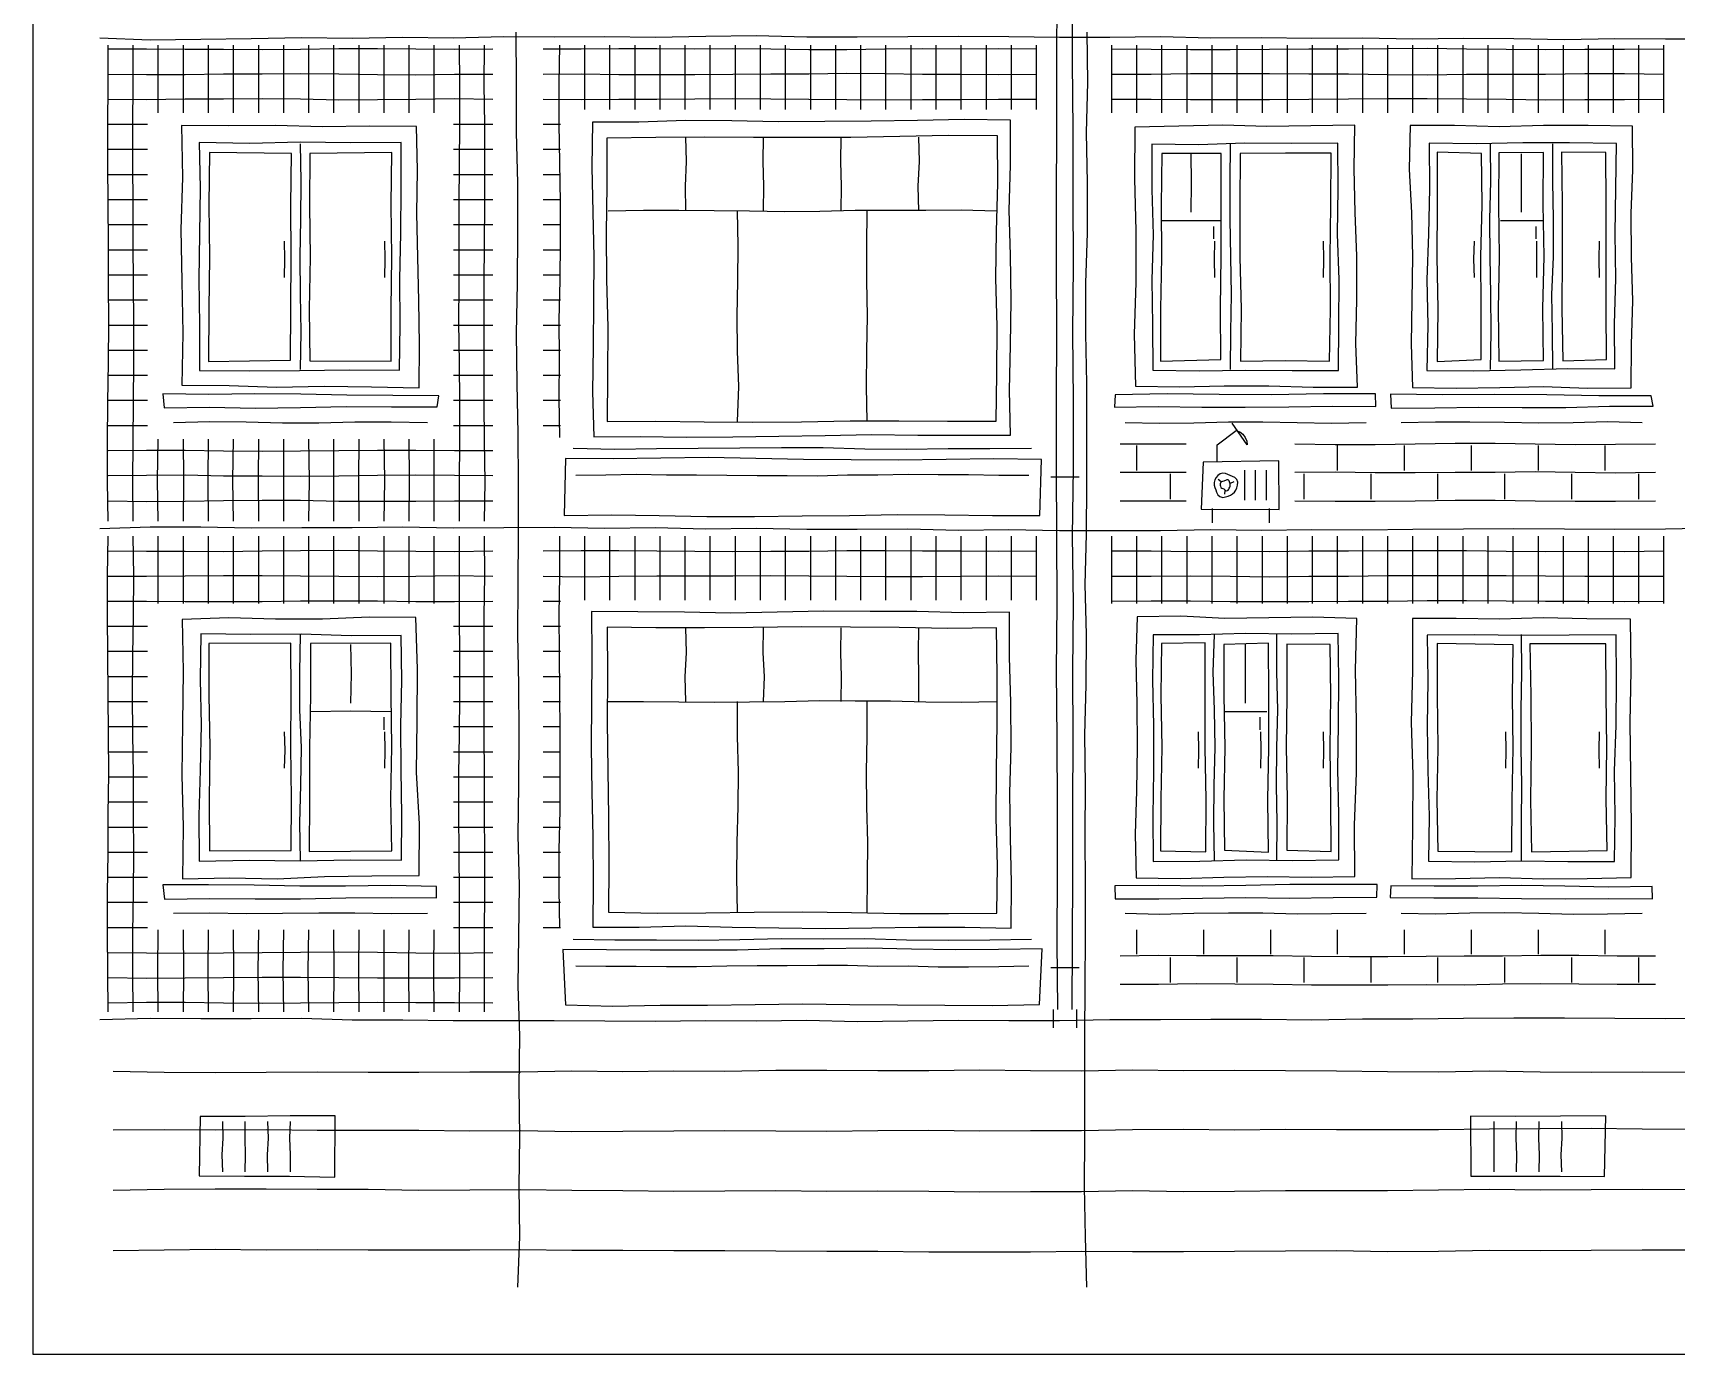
# Model space of a CAD drawing. Header units: millimetres. Extents: x 0 to 345, y 0 to 655.
# Drawn here: x 180 to 278.2, y 0 to 79 of the extents above; entities that cross this region are included whole.
import ezdxf

# ---------------------------------------------------------------- set-up
doc = ezdxf.new("R2010")
doc.units = ezdxf.units.MM
for name, color, linetype, true_color in [('01_KARKAS', 1, 'Continuous', 0xd62728), ('02_PROYOMY', 5, 'Continuous', 0x1f5fd6), ('03_BALKONY', 3, 'Continuous', 0x2ca02c), ('04_KLADKA', 32, 'Continuous', 0x8c5a2b), ('05_KONDICIONERY', 6, 'Continuous', 0xc512c5), ('06_VODOSTOK', 4, 'Continuous', 0x0f9aa0), ('07_TSEKOL', 30, 'Continuous', 0xe68a00)]:
    doc.layers.add(name, color=color, linetype=linetype, true_color=true_color)

msp = doc.modelspace()

# ---------------------------------------------------------------- linework, layer by layer
at = {"layer": '01_KARKAS'}
for points in [[(180, 81.509), (180, 78.491), (180, 75.472), (180, 72.453), (180, 69.434), (180, 66.415), (180, 63.396), (180, 60.377), (180, 57.358), (180, 54.34), (180, 51.321), (180, 48.302), (180, 45.283), (180, 42.264), (180, 39.245), (180, 36.226), (180, 33.208), (180, 30.189), (180, 27.17), (180, 24.151), (180, 21.132), (180, 18.113), (180, 15.094), (180, 12.075), (180, 9.057), (180, 6.038), (180, 3.019), (180, 0)], [(184, 78.667), (187.019, 78.55), (190.038, 78.579), (193.058, 78.613), (196.077, 78.68), (199.096, 78.636), (202.115, 78.711), (205.135, 78.657), (208.154, 78.733), (211.173, 78.716), (214.192, 78.746), (217.212, 78.708), (220.231, 78.752), (223.25, 78.799), (226.269, 78.716), (229.288, 78.72), (232.308, 78.733), (235.327, 78.754), (238.346, 78.749), (241.365, 78.697), (244.385, 78.697), (247.404, 78.745), (250.423, 78.657), (253.442, 78.687), (256.462, 78.641), (259.481, 78.653), (262.5, 78.605), (265.519, 78.651), (268.538, 78.622), (271.558, 78.571), (274.577, 78.621), (277.596, 78.593), (280.615, 78.61)], [(209, 4), (209.116, 7), (209.064, 10), (209.103, 13), (209.072, 16), (209.113, 19), (209.022, 22), (209.061, 25), (209.089, 28), (209.012, 31), (209.043, 34), (209.08, 37), (209.045, 40), (209.002, 43), (209.006, 46), (209.026, 49), (209.036, 52), (209.011, 55), (208.946, 58), (208.92, 61), (208.981, 64), (208.999, 67), (208.99, 70), (208.904, 73), (208.906, 76), (208.895, 79)], [(243, 4), (242.93, 7), (242.872, 10), (242.886, 13), (242.898, 16), (242.898, 19), (242.91, 22), (242.934, 25), (242.938, 28), (242.909, 31), (242.931, 34), (242.889, 37), (242.977, 40), (242.981, 43), (242.913, 46), (242.992, 49), (243.006, 52), (243.009, 55), (243.012, 58), (242.944, 61), (242.952, 64), (243.043, 67), (243.056, 70), (242.991, 73), (243.059, 76), (243.03, 79)], [(184, 49.333), (187.019, 49.438), (190.038, 49.44), (193.058, 49.376), (196.077, 49.391), (199.096, 49.401), (202.115, 49.442), (205.135, 49.378), (208.154, 49.402), (211.173, 49.421), (214.192, 49.369), (217.212, 49.407), (220.231, 49.325), (223.25, 49.355), (226.269, 49.297), (229.288, 49.29), (232.308, 49.314), (235.327, 49.23), (238.346, 49.276), (241.365, 49.219), (244.385, 49.215), (247.404, 49.217), (250.423, 49.277), (253.442, 49.233), (256.462, 49.287), (259.481, 49.262), (262.5, 49.291), (265.519, 49.322), (268.538, 49.331), (271.558, 49.31), (274.577, 49.292), (277.596, 49.318), (280.615, 49.371)], [(184, 20), (187.019, 20.074), (190.038, 20.055), (193.058, 20.047), (196.077, 20.067), (199.096, 19.976), (202.115, 19.978), (205.135, 19.944), (208.154, 19.941), (211.173, 19.944), (214.192, 19.92), (217.212, 19.89), (220.231, 19.941), (223.25, 19.917), (226.269, 19.956), (229.288, 19.878), (232.308, 19.915), (235.327, 19.961), (238.346, 19.941), (241.365, 19.945), (244.385, 19.998), (247.404, 19.989), (250.423, 20.023), (253.442, 20.011), (256.462, 19.987), (259.481, 20.031), (262.5, 20.045), (265.519, 20.081), (268.538, 20.093), (271.558, 20.092), (274.577, 20.067), (277.596, 20.051), (280.615, 20.072)], [(180, 0), (183, 0), (186, 0), (189, 0), (192, 0), (195, 0), (198, 0), (201, 0), (204, 0), (207, 0), (210, 0), (213, 0), (216, 0), (219, 0), (222, 0), (225, 0), (228, 0), (231, 0), (234, 0), (237, 0), (240, 0), (243, 0), (246, 0), (249, 0), (252, 0), (255, 0), (258, 0), (261, 0), (264, 0), (267, 0), (270, 0), (273, 0), (276, 0), (279, 0)]]:
    msp.add_lwpolyline(points, dxfattribs=at)
at = {"layer": '02_PROYOMY'}
for points in [[(188.894, 73.416), (188.938, 70.315), (188.85, 67.213), (188.914, 64.112), (188.962, 61.011), (188.899, 57.909)], [(202.937, 73.366), (200.128, 73.375), (197.32, 73.349), (194.511, 73.427), (191.702, 73.393), (188.894, 73.416)], [(203.089, 57.74), (203.118, 60.344), (203.078, 62.949), (203.005, 65.553), (202.953, 68.157), (202.999, 70.762), (202.937, 73.366)], [(245.875, 73.326), (245.858, 70.231), (245.932, 67.136), (245.941, 64.041), (245.846, 60.946), (245.91, 57.852)], [(259.037, 73.439), (256.405, 73.405), (253.773, 73.368), (251.139, 73.445), (248.507, 73.384), (245.875, 73.326)], [(259.192, 57.79), (259.095, 60.398), (259.152, 63.007), (259.148, 65.615), (259.053, 68.223), (258.989, 70.831), (259.037, 73.439)], [(262.335, 73.422), (262.28, 70.813), (262.41, 68.206), (262.483, 65.598), (262.431, 62.99), (262.402, 60.381), (262.469, 57.774)], [(275.627, 73.382), (272.969, 73.421), (270.31, 73.414), (267.652, 73.343), (264.993, 73.423), (262.335, 73.422)], [(275.549, 57.737), (275.57, 60.345), (275.644, 62.952), (275.563, 65.56), (275.543, 68.167), (275.639, 70.774), (275.627, 73.382)], [(189.945, 72.397), (189.999, 69.674), (189.964, 66.95), (189.92, 64.226), (189.957, 61.503), (189.961, 58.779)], [(202.022, 72.405), (199.003, 72.378), (195.983, 72.434), (192.964, 72.35), (189.945, 72.397)], [(190.566, 71.805), (190.529, 68.686), (190.555, 65.567), (190.52, 62.448), (190.5, 59.329)], [(195.459, 71.753), (190.566, 71.805)], [(195.405, 59.389), (195.419, 62.48), (195.444, 65.571), (195.428, 68.662), (195.459, 71.753)], [(196, 58.833), (196.043, 61.083), (195.997, 63.333), (195.972, 65.583), (196.018, 67.833), (196.048, 70.083), (196, 72.333)], [(196.551, 71.742), (196.537, 68.645), (196.584, 65.547), (196.522, 62.45), (196.549, 59.352)], [(201.465, 71.803), (196.551, 71.742)], [(201.423, 59.335), (201.416, 62.452), (201.458, 65.569), (201.429, 68.686), (201.465, 71.803)], [(201.927, 58.803), (201.949, 61.524), (201.946, 64.244), (202.006, 66.964), (202.026, 69.685), (202.022, 72.405)], [(258.02, 72.362), (255.239, 72.347), (252.457, 72.359), (249.675, 72.258), (246.893, 72.298)], [(246.893, 72.298), (246.898, 69.597), (246.974, 66.896), (246.893, 64.194), (246.927, 61.494), (246.949, 58.793)], [(247.485, 71.747), (247.454, 68.646), (247.473, 65.545), (247.406, 62.445), (247.403, 59.344)], [(251.036, 71.742), (247.485, 71.747)], [(249.252, 68.243), (249.272, 69.988), (249.252, 71.733)], [(251.016, 59.439), (251.008, 62.515), (251.048, 65.591), (251.031, 68.667), (251.036, 71.742)], [(251.604, 58.833), (251.61, 61.083), (251.661, 63.333), (251.624, 65.583), (251.577, 67.833), (251.586, 70.083), (251.604, 72.333)], [(252.172, 71.741), (252.155, 68.643), (252.162, 65.545), (252.23, 62.447), (252.199, 59.349)], [(257.607, 71.768), (254.89, 71.772), (252.172, 71.741)], [(257.516, 59.336), (257.574, 62.444), (257.548, 65.552), (257.591, 68.66), (257.607, 71.768)], [(258.062, 58.788), (258.067, 61.503), (258.095, 64.218), (258.002, 66.932), (258.038, 69.648), (258.02, 72.362)], [(263.476, 72.368), (263.495, 69.648), (263.43, 66.929), (263.338, 64.211), (263.401, 61.491), (263.333, 58.772)], [(274.67, 72.348), (271.871, 72.385), (269.073, 72.378), (266.274, 72.336), (263.476, 72.368)], [(263.955, 71.834), (263.945, 68.707), (263.925, 65.58), (264, 62.453), (263.957, 59.326)], [(266.599, 71.756), (263.955, 71.834)], [(266.575, 59.441), (266.578, 62.52), (266.556, 65.599), (266.633, 68.677), (266.599, 71.756)], [(267.133, 58.833), (267.183, 61.083), (267.161, 63.333), (267.116, 65.583), (267.099, 67.833), (267.168, 70.083), (267.133, 72.333)], [(267.644, 71.795), (267.627, 68.682), (267.66, 65.569), (267.598, 62.456), (267.628, 59.343)], [(270.31, 71.8), (267.644, 71.795)], [(269, 68.243), (268.993, 69.988), (269, 71.733)], [(270.313, 59.382), (270.275, 62.487), (270.346, 65.591), (270.296, 68.696), (270.31, 71.8)], [(270.867, 58.833), (270.846, 61.083), (270.815, 63.333), (270.907, 65.583), (270.903, 67.833), (270.872, 70.083), (270.867, 72.333)], [(274.035, 71.817), (271.388, 71.835)], [(271.388, 71.835), (271.416, 68.716), (271.425, 65.597), (271.401, 62.478), (271.455, 59.359)], [(274.074, 59.438), (274.056, 62.533), (274.045, 65.628), (274.061, 68.722), (274.035, 71.817)], [(274.565, 58.877), (274.562, 61.572), (274.642, 64.265), (274.594, 66.96), (274.627, 69.654), (274.67, 72.348)], [(247.5, 67.743), (249.252, 67.75), (251.004, 67.743)], [(250.604, 66.643), (250.604, 67.393)], [(267.733, 67.743), (270.267, 67.743)], [(269.867, 66.643), (269.867, 67.393)], [(195.05, 64.343), (195.072, 65.428), (195.05, 66.513)], [(201.05, 64.343), (201.07, 65.428), (201.05, 66.513)], [(250.654, 64.343), (250.641, 65.428), (250.654, 66.513)], [(257.15, 64.343), (257.175, 65.428), (257.15, 66.513)], [(266.183, 64.343), (266.151, 65.428), (266.183, 66.513)], [(269.917, 64.343), (269.903, 65.428), (269.917, 66.513)], [(273.65, 64.343), (273.63, 65.428), (273.65, 66.513)], [(190.5, 59.329), (195.405, 59.389)], [(196.549, 59.352), (201.423, 59.335)], [(247.403, 59.344), (251.016, 59.439)], [(252.199, 59.349), (254.857, 59.387), (257.516, 59.336)], [(263.957, 59.326), (266.575, 59.441)], [(267.628, 59.343), (270.313, 59.382)], [(271.455, 59.359), (274.074, 59.438)], [(189.961, 58.779), (192.953, 58.771), (195.944, 58.775), (198.936, 58.817), (201.927, 58.803)], [(246.949, 58.793), (249.727, 58.752), (252.505, 58.807), (255.283, 58.789), (258.062, 58.788)], [(263.333, 58.772), (266.142, 58.769), (268.949, 58.813), (271.757, 58.892), (274.565, 58.877)], [(204.267, 57.27), (201.517, 57.279), (198.768, 57.304), (196.018, 57.358), (193.269, 57.381), (190.518, 57.345), (187.769, 57.386)], [(187.769, 57.386), (187.856, 56.56)], [(188.899, 57.909), (191.737, 57.877), (194.574, 57.781), (197.414, 57.846), (200.252, 57.805), (203.089, 57.74)], [(204.16, 56.601), (204.267, 57.27)], [(244.705, 57.336), (244.667, 56.585)], [(260.264, 57.379), (257.152, 57.386), (254.04, 57.331), (250.928, 57.338), (247.817, 57.38), (244.705, 57.336)], [(245.91, 57.852), (248.566, 57.798), (251.223, 57.872), (253.88, 57.87), (256.536, 57.782), (259.192, 57.79)], [(260.289, 56.622), (260.264, 57.379)], [(276.74, 57.275), (273.624, 57.274), (270.509, 57.322), (267.393, 57.352), (264.277, 57.326), (261.161, 57.364)], [(261.161, 57.364), (261.195, 56.534)], [(262.469, 57.774), (265.085, 57.733), (267.701, 57.763), (270.317, 57.82), (272.933, 57.728), (275.549, 57.737)], [(276.858, 56.65), (276.74, 57.275)], [(187.856, 56.56), (190.573, 56.586), (193.291, 56.532), (196.008, 56.567), (198.725, 56.627), (201.443, 56.608), (204.16, 56.601)], [(244.667, 56.585), (247.27, 56.621), (249.874, 56.597), (252.478, 56.59), (255.081, 56.61), (257.685, 56.64), (260.289, 56.622)], [(261.195, 56.534), (263.805, 56.56), (266.416, 56.592), (269.027, 56.568), (271.637, 56.569), (274.247, 56.653), (276.858, 56.65)], [(188.4, 55.683), (190.571, 55.741), (192.743, 55.712), (194.914, 55.652), (197.086, 55.658), (199.257, 55.714), (201.429, 55.706), (203.6, 55.683)], [(245.3, 55.683), (247.357, 55.638), (249.414, 55.646), (251.471, 55.716), (253.529, 55.715), (255.586, 55.678), (257.643, 55.638), (259.7, 55.683)], [(261.8, 55.683), (263.857, 55.72), (265.914, 55.706), (267.971, 55.685), (270.029, 55.653), (272.086, 55.667), (274.143, 55.728), (276.2, 55.683)], [(188.925, 43.903), (188.984, 40.803), (188.937, 37.702), (188.91, 34.602), (188.979, 31.501), (188.945, 28.401)], [(202.901, 44.021), (200.105, 44.047), (197.311, 43.92), (194.515, 43.927), (191.719, 44.005), (188.925, 43.903)], [(203.087, 28.6), (203.109, 31.685), (202.936, 34.767), (202.969, 37.853), (202.999, 40.938), (202.901, 44.021)], [(246.01, 44.069), (245.937, 41.468), (246.006, 38.867), (246.024, 36.266), (245.978, 33.665), (245.904, 31.064), (245.964, 28.463)], [(259.143, 43.967), (256.517, 44.048), (253.89, 43.999), (251.263, 43.964), (248.637, 44.1), (246.01, 44.069)], [(259.039, 28.544), (259.009, 31.629), (259.127, 34.713), (259.12, 37.798), (259.079, 40.883), (259.143, 43.967)], [(262.485, 43.963), (262.467, 40.851), (262.403, 37.739), (262.503, 34.626), (262.471, 31.513), (262.428, 28.401)], [(275.503, 43.915), (272.9, 43.934), (270.296, 43.996), (267.692, 43.917), (265.089, 43.953), (262.485, 43.963)], [(275.543, 28.483), (275.57, 31.569), (275.531, 34.655), (275.482, 37.742), (275.557, 40.828), (275.503, 43.915)], [(190.047, 43.04), (190.009, 40.325), (190.055, 37.61), (189.996, 34.895), (189.916, 32.181), (189.933, 29.466)], [(202.02, 42.943), (199.026, 42.919), (196.033, 43.016), (193.04, 43.013), (190.047, 43.04)], [(190.527, 42.462), (190.524, 39.365), (190.576, 36.268), (190.531, 33.171), (190.567, 30.074)], [(195.425, 42.494), (190.527, 42.462)], [(195.44, 30.091), (195.469, 33.192), (195.417, 36.292), (195.434, 39.393), (195.425, 42.494)], [(196, 29.5), (195.966, 31.75), (196.023, 34), (196.054, 36.25), (195.959, 38.5), (195.958, 40.75), (196, 43)], [(196.597, 42.458), (196.598, 39.35), (196.539, 36.243), (196.545, 33.135), (196.51, 30.028)], [(201.402, 42.485), (196.597, 42.458)], [(199, 38.91), (199.04, 40.655), (199, 42.4)], [(201.451, 30.085), (201.404, 33.185), (201.458, 36.285), (201.41, 39.385), (201.402, 42.485)], [(202.045, 29.521), (202.059, 32.205), (202.024, 34.89), (201.998, 37.574), (202.06, 40.259), (202.02, 42.943)], [(246.965, 42.977), (246.942, 40.27), (246.988, 37.563), (246.988, 34.856), (246.954, 32.149), (246.98, 29.442)], [(258.04, 43.067), (255.271, 43.021), (252.502, 43.064), (249.734, 42.994), (246.965, 42.977)], [(247.479, 42.461), (247.436, 39.364), (247.488, 36.266), (247.427, 33.169), (247.412, 30.071)], [(250.084, 42.502), (247.479, 42.461)], [(250.125, 30.007), (250.148, 33.131), (250.075, 36.255), (250.09, 39.378), (250.084, 42.502)], [(250.633, 29.5), (250.595, 31.75), (250.619, 34), (250.683, 36.25), (250.647, 38.5), (250.568, 40.75), (250.633, 43)], [(251.203, 42.415), (251.192, 39.338), (251.251, 36.261), (251.19, 33.185), (251.236, 30.108)], [(253.869, 42.496), (251.203, 42.415)], [(252.5, 38.91), (252.484, 40.655), (252.5, 42.4)], [(253.863, 29.994), (253.83, 33.12), (253.881, 36.245), (253.89, 39.371), (253.869, 42.496)], [(254.367, 29.5), (254.394, 31.75), (254.34, 34), (254.364, 36.25), (254.422, 38.5), (254.363, 40.75), (254.367, 43)], [(254.956, 42.427), (254.974, 39.347), (254.934, 36.268), (254.99, 33.188), (254.971, 30.108)], [(257.551, 42.411), (254.956, 42.427)], [(257.607, 30.029), (257.591, 33.124), (257.557, 36.219), (257.599, 39.315), (257.551, 42.411)], [(258.075, 29.537), (258.082, 32.243), (258.012, 34.949), (258.06, 37.655), (258.079, 40.361), (258.04, 43.067)], [(274.658, 42.975), (271.833, 42.972), (269.009, 42.939), (266.184, 42.993), (263.36, 42.961)], [(263.36, 42.961), (263.391, 40.259), (263.362, 37.557), (263.391, 34.856), (263.465, 32.155), (263.424, 29.453)], [(263.958, 42.463), (263.959, 39.359), (263.987, 36.255), (263.937, 33.151), (263.987, 30.047)], [(268.498, 42.397), (263.958, 42.463)], [(268.423, 30.018), (268.441, 33.113), (268.486, 36.207), (268.447, 39.303), (268.498, 42.397)], [(269, 29.5), (268.991, 31.75), (269.02, 34), (268.978, 36.25), (268.974, 38.5), (269.022, 40.75), (269, 43)], [(274.025, 42.453), (269.499, 42.448)], [(269.499, 42.448), (269.542, 39.338), (269.564, 36.229), (269.53, 33.119), (269.59, 30.009)], [(274.105, 30.102), (274.051, 33.19), (274.094, 36.278), (274.054, 39.365), (274.025, 42.453)], [(274.553, 29.437), (274.584, 32.144), (274.556, 34.852), (274.644, 37.559), (274.677, 40.267), (274.658, 42.975)], [(196.6, 38.41), (199, 38.434), (201.4, 38.41)], [(251.233, 38.41), (253.767, 38.41)], [(201, 37.31), (201, 38.06)], [(253.367, 37.31), (253.367, 38.06)], [(195.05, 35.01), (195.077, 36.095), (195.05, 37.18)], [(201.05, 35.01), (201.065, 36.095), (201.05, 37.18)], [(249.683, 35.01), (249.708, 36.095), (249.683, 37.18)], [(253.417, 35.01), (253.421, 36.095), (253.417, 37.18)], [(257.15, 35.01), (257.168, 36.095), (257.15, 37.18)], [(268.05, 35.01), (268.08, 36.095), (268.05, 37.18)], [(273.65, 35.01), (273.64, 36.095), (273.65, 37.18)], [(189.933, 29.466), (192.96, 29.514), (195.989, 29.473), (199.016, 29.54), (202.045, 29.521)], [(190.567, 30.074), (195.44, 30.091)], [(196.51, 30.028), (201.451, 30.085)], [(246.98, 29.442), (249.754, 29.463), (252.527, 29.534), (255.302, 29.489), (258.075, 29.537)], [(247.412, 30.071), (250.125, 30.007)], [(251.236, 30.108), (253.863, 29.994)], [(254.971, 30.108), (257.607, 30.029)], [(263.424, 29.453), (266.206, 29.412), (268.989, 29.485), (271.771, 29.439), (274.553, 29.437)], [(263.987, 30.047), (268.423, 30.018)], [(269.59, 30.009), (274.105, 30.102)], [(188.945, 28.401), (191.773, 28.454), (194.603, 28.404), (197.43, 28.539), (200.258, 28.575), (203.087, 28.6)], [(245.964, 28.463), (248.58, 28.423), (251.194, 28.5), (253.809, 28.538), (256.424, 28.495), (259.039, 28.544)], [(262.428, 28.401), (265.051, 28.422), (267.674, 28.489), (270.297, 28.401), (272.92, 28.431), (275.543, 28.483)], [(204.133, 27.943), (201.407, 27.998), (198.681, 27.973), (195.956, 27.973), (193.23, 28.016), (190.504, 28.05), (187.779, 28.046)], [(187.779, 28.046), (187.862, 27.185)], [(204.136, 27.273), (204.133, 27.943)], [(260.365, 28.062), (257.751, 28.06), (255.136, 28.072), (252.522, 27.999), (249.907, 27.968), (247.292, 28.004), (244.677, 27.987)], [(244.677, 27.987), (244.704, 27.216)], [(260.343, 27.31), (260.365, 28.062)], [(261.174, 27.991), (261.145, 27.28)], [(276.802, 27.946), (274.197, 27.913), (271.592, 27.972), (268.988, 28.012), (266.383, 27.963), (263.778, 27.965), (261.174, 27.991)], [(276.833, 27.211), (276.802, 27.946)], [(187.862, 27.185), (190.574, 27.227), (193.287, 27.206), (195.999, 27.206), (198.711, 27.268), (201.423, 27.29), (204.136, 27.273)], [(244.704, 27.216), (247.31, 27.202), (249.917, 27.253), (252.523, 27.295), (255.13, 27.246), (257.737, 27.285), (260.343, 27.31)], [(261.145, 27.28), (263.76, 27.277), (266.375, 27.276), (268.989, 27.222), (271.604, 27.199), (274.219, 27.229), (276.833, 27.211)], [(188.4, 26.35), (190.571, 26.368), (192.743, 26.322), (194.914, 26.343), (197.086, 26.379), (199.257, 26.363), (201.429, 26.339), (203.6, 26.35)], [(245.3, 26.35), (247.357, 26.294), (249.414, 26.358), (251.471, 26.377), (253.529, 26.362), (255.586, 26.32), (257.643, 26.331), (259.7, 26.35)], [(261.8, 26.35), (263.857, 26.315), (265.914, 26.364), (267.971, 26.387), (270.029, 26.355), (272.086, 26.301), (274.143, 26.309), (276.2, 26.35)]]:
    msp.add_lwpolyline(points, dxfattribs=at)
at = {"layer": '03_BALKONY'}
for points in [[(238.441, 73.74), (235.665, 73.791), (232.889, 73.713), (230.113, 73.679), (227.337, 73.655), (224.56, 73.637), (221.784, 73.707), (219.007, 73.72), (216.232, 73.626), (213.455, 73.616)], [(238.438, 54.925), (238.39, 57.612), (238.442, 60.3), (238.488, 62.988), (238.452, 65.676), (238.362, 68.364), (238.445, 71.052), (238.441, 73.74)], [(213.455, 73.616), (213.408, 70.93), (213.469, 68.244), (213.545, 65.558), (213.525, 62.872), (213.496, 60.186), (213.446, 57.5), (213.534, 54.814)], [(237.659, 72.796), (234.742, 72.821), (231.825, 72.758), (228.908, 72.709), (225.99, 72.707), (223.073, 72.702), (220.156, 72.719), (217.238, 72.704), (214.321, 72.662)], [(219.04, 68.333), (219.013, 69.8), (219.07, 71.267), (219.04, 72.733)], [(223.68, 68.333), (223.696, 69.8), (223.666, 71.267), (223.68, 72.733)], [(228.32, 68.333), (228.341, 69.8), (228.308, 71.267), (228.32, 72.733)], [(232.96, 68.333), (232.918, 69.8), (233.006, 71.267), (232.96, 72.733)], [(237.583, 55.75), (237.634, 58.591), (237.64, 61.432), (237.568, 64.273), (237.604, 67.114), (237.695, 69.955), (237.659, 72.796)], [(214.321, 72.662), (214.319, 69.84), (214.28, 67.018), (214.295, 64.196), (214.38, 61.374), (214.349, 58.552), (214.326, 55.73)], [(214.4, 68.333), (216.509, 68.369), (218.618, 68.365), (220.727, 68.341), (222.836, 68.316), (224.945, 68.28), (227.055, 68.294), (229.164, 68.355), (231.273, 68.354), (233.382, 68.355), (235.491, 68.376), (237.6, 68.333)], [(222.133, 55.733), (222.194, 57.833), (222.13, 59.933), (222.109, 62.033), (222.149, 64.133), (222.163, 66.233), (222.133, 68.333)], [(229.867, 55.733), (229.844, 57.833), (229.864, 59.933), (229.889, 62.033), (229.857, 64.133), (229.846, 66.233), (229.867, 68.333)], [(214.326, 55.73), (217.233, 55.747), (220.14, 55.721), (223.048, 55.692), (225.955, 55.723), (228.862, 55.777), (231.769, 55.773), (234.676, 55.745), (237.583, 55.75)], [(212.3, 54.133), (214.791, 54.074), (217.282, 54.125), (219.773, 54.136), (222.264, 54.161), (224.755, 54.183), (227.245, 54.171), (229.736, 54.107), (232.227, 54.077), (234.718, 54.113), (237.209, 54.122), (239.7, 54.133)], [(213.534, 54.814), (216.301, 54.842), (219.068, 54.797), (221.836, 54.812), (224.602, 54.853), (227.369, 54.903), (230.136, 54.965), (232.904, 54.908), (235.671, 54.911), (238.438, 54.925)], [(211.849, 53.532), (211.762, 50.109)], [(240.289, 53.459), (237.445, 53.502), (234.601, 53.458), (231.757, 53.418), (228.913, 53.449), (226.069, 53.472), (223.225, 53.522), (220.381, 53.583), (217.537, 53.537), (214.693, 53.496), (211.849, 53.532)], [(240.204, 50.118), (240.289, 53.459)], [(212.45, 52.533), (214.257, 52.556), (216.063, 52.586), (217.87, 52.546), (219.677, 52.539), (221.483, 52.517), (223.29, 52.497), (225.097, 52.513), (226.903, 52.488), (228.71, 52.537), (230.517, 52.542), (232.323, 52.586), (234.13, 52.567), (235.937, 52.569), (237.743, 52.534), (239.55, 52.533)], [(211.762, 50.109), (214.606, 50.151), (217.451, 50.126), (220.295, 50.049), (223.139, 50.064), (225.983, 50.089), (228.827, 50.122), (231.672, 50.167), (234.516, 50.157), (237.36, 50.123), (240.204, 50.118)], [(213.391, 44.373), (213.422, 41.679), (213.393, 38.985), (213.37, 36.291), (213.412, 33.598), (213.474, 30.904), (213.486, 28.21), (213.466, 25.516)], [(238.391, 44.346), (235.614, 44.306), (232.836, 44.373), (230.058, 44.388), (227.28, 44.403), (224.502, 44.338), (221.724, 44.289), (218.947, 44.342), (216.169, 44.364), (213.391, 44.373)], [(238.492, 25.463), (238.5, 28.161), (238.435, 30.858), (238.414, 33.556), (238.492, 36.254), (238.459, 38.951), (238.394, 41.648), (238.391, 44.346)], [(237.612, 43.4), (234.701, 43.364), (231.791, 43.417), (228.881, 43.452), (225.97, 43.466), (223.06, 43.416), (220.149, 43.397), (217.239, 43.396), (214.329, 43.439)], [(214.329, 43.439), (214.346, 40.601), (214.334, 37.764), (214.38, 34.926), (214.418, 32.089), (214.437, 29.251), (214.421, 26.414)], [(219.04, 39), (218.996, 40.467), (219.066, 41.933), (219.04, 43.4)], [(223.68, 39), (223.73, 40.467), (223.66, 41.933), (223.68, 43.4)], [(228.32, 39), (228.351, 40.467), (228.297, 41.933), (228.32, 43.4)], [(232.96, 39), (232.968, 40.467), (232.945, 41.933), (232.96, 43.4)], [(237.635, 26.356), (237.665, 29.197), (237.583, 32.037), (237.612, 34.878), (237.65, 37.718), (237.652, 40.559), (237.612, 43.4)], [(214.4, 39), (216.509, 38.996), (218.618, 38.989), (220.727, 38.964), (222.836, 38.974), (224.945, 39), (227.055, 39.06), (229.164, 39.038), (231.273, 39.031), (233.382, 38.99), (235.491, 38.953), (237.6, 39)], [(222.133, 26.4), (222.094, 28.5), (222.108, 30.6), (222.166, 32.7), (222.185, 34.8), (222.126, 36.9), (222.133, 39)], [(229.867, 26.4), (229.894, 28.5), (229.914, 30.6), (229.848, 32.7), (229.845, 34.8), (229.882, 36.9), (229.867, 39)], [(213.466, 25.516), (216.246, 25.507), (219.027, 25.585), (221.808, 25.521), (224.589, 25.485), (227.369, 25.431), (230.15, 25.466), (232.931, 25.505), (235.712, 25.521), (238.492, 25.463)], [(214.421, 26.414), (217.323, 26.353), (220.225, 26.37), (223.126, 26.404), (226.028, 26.435), (228.93, 26.394), (231.831, 26.33), (234.733, 26.341), (237.635, 26.356)], [(212.3, 24.8), (214.791, 24.754), (217.282, 24.753), (219.773, 24.746), (222.264, 24.783), (224.755, 24.833), (227.245, 24.827), (229.736, 24.837), (232.227, 24.752), (234.718, 24.731), (237.209, 24.752), (239.7, 24.8)], [(240.337, 24.217), (237.733, 24.179), (235.128, 24.169), (232.523, 24.203), (229.918, 24.266), (227.313, 24.228), (224.708, 24.226), (222.104, 24.145), (219.499, 24.137), (216.894, 24.145), (214.289, 24.157), (211.684, 24.174)], [(211.684, 24.174), (211.834, 20.864)], [(240.186, 20.885), (240.337, 24.217)], [(212.45, 23.2), (214.257, 23.176), (216.063, 23.177), (217.87, 23.168), (219.677, 23.164), (221.483, 23.206), (223.29, 23.225), (225.097, 23.225), (226.903, 23.244), (228.71, 23.238), (230.517, 23.183), (232.323, 23.201), (234.13, 23.151), (235.937, 23.142), (237.743, 23.166), (239.55, 23.2)], [(211.834, 20.864), (214.669, 20.802), (217.504, 20.852), (220.339, 20.854), (223.175, 20.894), (226.01, 20.934), (228.845, 20.888), (231.68, 20.87), (234.515, 20.849), (237.351, 20.83), (240.186, 20.885)]]:
    msp.add_lwpolyline(points, dxfattribs=at)
at = {"layer": '04_KLADKA'}
for points in [[(184.5, 49.783), (184.459, 52.153), (184.463, 54.522), (184.486, 56.892), (184.519, 59.261), (184.54, 61.631), (184.52, 64), (184.516, 66.369), (184.501, 68.739), (184.484, 71.108), (184.48, 73.478), (184.5, 75.847), (184.5, 78.217)], [(184.5, 78), (186.8, 78.013), (189.1, 77.991), (191.4, 77.992), (193.7, 77.967), (196, 77.994), (198.3, 78.016), (200.6, 78.023), (202.9, 78.006), (205.2, 77.982), (207.5, 78)], [(186, 49.783), (185.978, 52.153), (185.996, 54.522), (186.012, 56.892), (186.038, 59.261), (186.031, 61.631), (186.017, 64), (186.006, 66.369), (185.993, 68.739), (185.982, 71.108), (185.977, 73.478), (185.998, 75.847), (186, 78.217)], [(187.5, 74.183), (187.5, 78.217)], [(189, 74.183), (189, 78.217)], [(190.5, 74.183), (190.5, 78.217)], [(192, 74.183), (192, 78.217)], [(193.5, 74.183), (193.5, 78.217)], [(195, 74.183), (195, 78.217)], [(196.5, 74.183), (196.5, 78.217)], [(198, 74.183), (198, 78.217)], [(199.5, 74.183), (199.5, 78.217)], [(201, 74.183), (201, 78.217)], [(202.5, 74.183), (202.5, 78.217)], [(204, 74.183), (204, 78.217)], [(205.5, 49.783), (205.514, 52.153), (205.52, 54.522), (205.518, 56.892), (205.495, 59.261), (205.471, 61.631), (205.482, 64), (205.479, 66.369), (205.489, 68.739), (205.502, 71.108), (205.534, 73.478), (205.525, 75.847), (205.5, 78.217)], [(207, 49.783), (207.032, 52.153), (207.003, 54.522), (206.98, 56.892), (206.973, 59.261), (206.975, 61.631), (206.977, 64), (207.006, 66.369), (207.016, 68.739), (207.018, 71.108), (207.023, 73.478), (206.975, 75.847), (207, 78.217)], [(210.5, 78), (212.769, 78.009), (215.038, 78.032), (217.308, 78.018), (219.577, 78.009), (221.846, 78.02), (224.115, 77.998), (226.385, 77.964), (228.654, 77.969), (230.923, 77.997), (233.192, 78.018), (235.462, 78.014), (237.731, 78.028), (240, 78)], [(211.5, 54.783), (211.472, 57.127), (211.477, 59.47), (211.472, 61.813), (211.521, 64.157), (211.533, 66.5), (211.533, 68.843), (211.511, 71.187), (211.465, 73.53), (211.458, 75.873), (211.5, 78.217)], [(213, 74.383), (213, 78.217)], [(214.5, 74.383), (214.5, 78.217)], [(216, 74.383), (216, 78.217)], [(217.5, 74.383), (217.5, 78.217)], [(219, 74.383), (219, 78.217)], [(220.5, 74.383), (220.5, 78.217)], [(222, 74.383), (222, 78.217)], [(223.5, 74.383), (223.5, 78.217)], [(225, 74.383), (225, 78.217)], [(226.5, 74.383), (226.5, 78.217)], [(228, 74.383), (228, 78.217)], [(229.5, 74.383), (229.5, 78.217)], [(231, 74.383), (231, 78.217)], [(232.5, 74.383), (232.5, 78.217)], [(234, 74.383), (234, 78.217)], [(235.5, 74.383), (235.5, 78.217)], [(237, 74.383), (237, 78.217)], [(238.5, 74.383), (238.5, 78.217)], [(240, 74.383), (240, 78.217)], [(244.5, 74.183), (244.5, 78.217)], [(244.5, 78), (246.857, 77.986), (249.214, 77.965), (251.571, 77.963), (253.929, 77.981), (256.286, 77.999), (258.643, 78.012), (261, 78.034), (263.357, 78.039), (265.714, 78.003), (268.071, 77.989), (270.429, 77.974), (272.786, 77.984), (275.143, 77.984), (277.5, 78)], [(246, 74.183), (246, 78.217)], [(247.5, 74.183), (247.5, 78.217)], [(249, 74.183), (249, 78.217)], [(250.5, 74.183), (250.5, 78.217)], [(252, 74.183), (252, 78.217)], [(253.5, 74.183), (253.5, 78.217)], [(255, 74.183), (255, 78.217)], [(256.5, 74.183), (256.5, 78.217)], [(258, 74.183), (258, 78.217)], [(259.5, 74.183), (259.5, 78.217)], [(261, 74.183), (261, 78.217)], [(262.5, 74.183), (262.5, 78.217)], [(264, 74.183), (264, 78.217)], [(265.5, 74.183), (265.5, 78.217)], [(267, 74.183), (267, 78.217)], [(268.5, 74.183), (268.5, 78.217)], [(270, 74.183), (270, 78.217)], [(271.5, 74.183), (271.5, 78.217)], [(273, 74.183), (273, 78.217)], [(274.5, 74.183), (274.5, 78.217)], [(276, 74.183), (276, 78.217)], [(277.5, 74.183), (277.5, 78.217)], [(184.5, 76.5), (186.8, 76.464), (189.1, 76.471), (191.4, 76.509), (193.7, 76.516), (196, 76.539), (198.3, 76.502), (200.6, 76.475), (202.9, 76.46), (205.2, 76.488), (207.5, 76.5)], [(210.5, 76.5), (212.769, 76.507), (215.038, 76.478), (217.308, 76.469), (219.577, 76.471), (221.846, 76.494), (224.115, 76.509), (226.385, 76.509), (228.654, 76.544), (230.923, 76.533), (233.192, 76.495), (235.462, 76.488), (237.731, 76.466), (240, 76.5)], [(244.5, 76.5), (246.857, 76.499), (249.214, 76.527), (251.571, 76.532), (253.929, 76.522), (256.286, 76.51), (258.643, 76.509), (261, 76.465), (263.357, 76.456), (265.714, 76.481), (268.071, 76.486), (270.429, 76.5), (272.786, 76.526), (275.143, 76.53), (277.5, 76.5)], [(184.5, 75), (186.8, 74.973), (189.1, 75.007), (191.4, 75.021), (193.7, 75.031), (196, 75.014), (198.3, 74.966), (200.6, 74.977), (202.9, 74.999), (205.2, 75.031), (207.5, 75)], [(210.5, 75), (212.769, 74.976), (215.038, 74.988), (217.308, 74.992), (219.577, 75.02), (221.846, 75.033), (224.115, 75.018), (226.385, 75.002), (228.654, 74.975), (230.923, 74.965), (233.192, 74.984), (235.462, 74.978), (237.731, 74.993), (240, 75)], [(244.5, 75), (246.857, 74.996), (249.214, 74.983), (251.571, 74.98), (253.929, 74.973), (256.286, 75.001), (258.643, 75.022), (261, 75.031), (263.357, 75.029), (265.714, 75.015), (268.071, 75.005), (270.429, 74.964), (272.786, 74.976), (275.143, 74.982), (277.5, 75)], [(184.5, 73.5), (186.85, 73.5)], [(205.15, 73.5), (207.5, 73.5)], [(210.5, 73.5), (211.55, 73.5)], [(184.5, 72), (186.85, 72)], [(205.15, 72), (207.5, 72)], [(210.5, 72), (211.55, 72)], [(184.5, 70.5), (186.85, 70.5)], [(205.15, 70.5), (207.5, 70.5)], [(210.5, 70.5), (211.55, 70.5)], [(184.5, 69), (186.85, 69)], [(205.15, 69), (207.5, 69)], [(210.5, 69), (211.55, 69)], [(184.5, 67.5), (186.85, 67.5)], [(205.15, 67.5), (207.5, 67.5)], [(210.5, 67.5), (211.55, 67.5)], [(184.5, 66), (186.85, 66)], [(205.15, 66), (207.5, 66)], [(210.5, 66), (211.55, 66)], [(184.5, 64.5), (186.85, 64.5)], [(205.15, 64.5), (207.5, 64.5)], [(210.5, 64.5), (211.55, 64.5)], [(184.5, 63), (186.85, 63)], [(205.15, 63), (207.5, 63)], [(210.5, 63), (211.55, 63)], [(184.5, 61.5), (186.85, 61.5)], [(205.15, 61.5), (207.5, 61.5)], [(210.5, 61.5), (211.55, 61.5)], [(184.5, 60), (186.85, 60)], [(205.15, 60), (207.5, 60)], [(210.5, 60), (211.55, 60)], [(184.5, 58.5), (186.85, 58.5)], [(205.15, 58.5), (207.5, 58.5)], [(210.5, 58.5), (211.55, 58.5)], [(184.5, 57), (186.85, 57)], [(205.15, 57), (207.5, 57)], [(210.5, 57), (211.55, 57)], [(184.5, 55.5), (186.85, 55.5)], [(205.15, 55.5), (207.5, 55.5)], [(210.5, 55.5), (211.55, 55.5)], [(187.5, 49.783), (187.459, 52.233), (187.5, 54.683)], [(189, 49.783), (189.03, 52.233), (189, 54.683)], [(190.5, 49.783), (190.484, 52.233), (190.5, 54.683)], [(192, 49.783), (191.956, 52.233), (192, 54.683)], [(193.5, 49.783), (193.492, 52.233), (193.5, 54.683)], [(195, 49.783), (194.994, 52.233), (195, 54.683)], [(196.5, 49.783), (196.531, 52.233), (196.5, 54.683)], [(198, 49.783), (197.997, 52.233), (198, 54.683)], [(199.5, 49.783), (199.485, 52.233), (199.5, 54.683)], [(201, 49.783), (201.033, 52.233), (201, 54.683)], [(202.5, 49.783), (202.511, 52.233), (202.5, 54.683)], [(204, 49.783), (203.981, 52.233), (204, 54.683)], [(245, 54.4), (248.95, 54.4)], [(246, 52.8), (246, 54.3)], [(255.45, 54.4), (257.844, 54.363), (260.239, 54.368), (262.633, 54.393), (265.028, 54.434), (267.422, 54.443), (269.817, 54.398), (272.211, 54.365), (274.606, 54.374), (277, 54.4)], [(258, 52.8), (258, 54.3)], [(262, 52.8), (262, 54.3)], [(266, 52.8), (266, 54.3)], [(270, 52.8), (270, 54.3)], [(274, 52.8), (274, 54.3)], [(184.5, 54), (186.8, 54.015), (189.1, 54.019), (191.4, 53.974), (193.7, 53.956), (196, 53.982), (198.3, 54.009), (200.6, 54.017), (202.9, 54.029), (205.2, 54.005), (207.5, 54)], [(184.5, 52.5), (186.8, 52.519), (189.1, 52.542), (191.4, 52.495), (193.7, 52.479), (196, 52.474), (198.3, 52.496), (200.6, 52.519), (202.9, 52.538), (205.2, 52.517), (207.5, 52.5)], [(245, 52.7), (248.95, 52.7)], [(248, 51.1), (248, 52.6)], [(255.45, 52.7), (257.844, 52.718), (260.239, 52.679), (262.633, 52.68), (265.028, 52.696), (267.422, 52.712), (269.817, 52.739), (272.211, 52.703), (274.606, 52.664), (277, 52.7)], [(256, 51.1), (256, 52.6)], [(260, 51.1), (260, 52.6)], [(264, 51.1), (264, 52.6)], [(268, 51.1), (268, 52.6)], [(272, 51.1), (272, 52.6)], [(276, 51.1), (276, 52.6)], [(184.5, 51), (186.8, 50.962), (189.1, 50.98), (191.4, 51.02), (193.7, 51.034), (196, 51.026), (198.3, 50.976), (200.6, 50.965), (202.9, 50.971), (205.2, 50.985), (207.5, 51)], [(245, 51), (248.95, 51)], [(255.45, 51), (257.844, 50.971), (260.239, 50.981), (262.633, 50.996), (265.028, 51.041), (267.422, 51.036), (269.817, 50.998), (272.211, 50.965), (274.606, 50.979), (277, 51)], [(184.5, 20.45), (184.482, 22.819), (184.46, 25.189), (184.462, 27.558), (184.493, 29.928), (184.499, 32.297), (184.534, 34.667), (184.529, 37.036), (184.508, 39.406), (184.483, 41.775), (184.469, 44.144), (184.458, 46.514), (184.5, 48.883)], [(186, 20.45), (185.979, 22.819), (185.983, 25.189), (186.018, 27.558), (186.035, 29.928), (186.023, 32.297), (186.014, 34.667), (185.976, 37.036), (185.96, 39.406), (185.969, 41.775), (186.011, 44.144), (186.033, 46.514), (186, 48.883)], [(187.5, 44.85), (187.5, 48.883)], [(189, 44.85), (189, 48.883)], [(190.5, 44.85), (190.5, 48.883)], [(192, 44.85), (192, 48.883)], [(193.5, 44.85), (193.5, 48.883)], [(195, 44.85), (195, 48.883)], [(196.5, 44.85), (196.5, 48.883)], [(198, 44.85), (198, 48.883)], [(199.5, 44.85), (199.5, 48.883)], [(201, 44.85), (201, 48.883)], [(202.5, 44.85), (202.5, 48.883)], [(204, 44.85), (204, 48.883)], [(205.5, 20.45), (205.528, 22.819), (205.513, 25.189), (205.5, 27.558), (205.49, 29.928), (205.466, 32.297), (205.469, 34.667), (205.495, 37.036), (205.531, 39.406), (205.533, 41.775), (205.505, 44.144), (205.508, 46.514), (205.5, 48.883)], [(207, 20.45), (206.99, 22.819), (206.995, 25.189), (207.015, 27.558), (207.022, 29.928), (207.009, 32.297), (207.007, 34.667), (206.978, 37.036), (206.974, 39.406), (206.98, 41.775), (206.989, 44.144), (207.02, 46.514), (207, 48.883)], [(211.5, 25.45), (211.464, 27.793), (211.473, 30.137), (211.521, 32.48), (211.532, 34.823), (211.522, 37.167), (211.499, 39.51), (211.484, 41.853), (211.473, 44.197), (211.505, 46.54), (211.5, 48.883)], [(213, 45.05), (213, 48.883)], [(214.5, 45.05), (214.5, 48.883)], [(216, 45.05), (216, 48.883)], [(217.5, 45.05), (217.5, 48.883)], [(219, 45.05), (219, 48.883)], [(220.5, 45.05), (220.5, 48.883)], [(222, 45.05), (222, 48.883)], [(223.5, 45.05), (223.5, 48.883)], [(225, 45.05), (225, 48.883)], [(226.5, 45.05), (226.5, 48.883)], [(228, 45.05), (228, 48.883)], [(229.5, 45.05), (229.5, 48.883)], [(231, 45.05), (231, 48.883)], [(232.5, 45.05), (232.5, 48.883)], [(234, 45.05), (234, 48.883)], [(235.5, 45.05), (235.5, 48.883)], [(237, 45.05), (237, 48.883)], [(238.5, 45.05), (238.5, 48.883)], [(240, 45.05), (240, 48.883)], [(244.5, 44.85), (244.5, 48.883)], [(246, 44.85), (246, 48.883)], [(247.5, 44.85), (247.5, 48.883)], [(249, 44.85), (249, 48.883)], [(250.5, 44.85), (250.5, 48.883)], [(252, 44.85), (252, 48.883)], [(253.5, 44.85), (253.5, 48.883)], [(255, 44.85), (255, 48.883)], [(256.5, 44.85), (256.5, 48.883)], [(258, 44.85), (258, 48.883)], [(259.5, 44.85), (259.5, 48.883)], [(261, 44.85), (261, 48.883)], [(262.5, 44.85), (262.5, 48.883)], [(264, 44.85), (264, 48.883)], [(265.5, 44.85), (265.5, 48.883)], [(267, 44.85), (267, 48.883)], [(268.5, 44.85), (268.5, 48.883)], [(270, 44.85), (270, 48.883)], [(271.5, 44.85), (271.5, 48.883)], [(273, 44.85), (273, 48.883)], [(274.5, 44.85), (274.5, 48.883)], [(276, 44.85), (276, 48.883)], [(277.5, 44.85), (277.5, 48.883)], [(184.5, 48), (186.8, 47.981), (189.1, 47.983), (191.4, 47.963), (193.7, 48), (196, 48.027), (198.3, 48.043), (200.6, 47.998), (202.9, 47.984), (205.2, 47.97), (207.5, 48)], [(210.5, 48), (212.769, 48.028), (215.038, 48.02), (217.308, 48), (219.577, 47.983), (221.846, 47.966), (224.115, 47.979), (226.385, 47.987), (228.654, 48.03), (230.923, 48.027), (233.192, 48.01), (235.462, 48.012), (237.731, 47.99), (240, 48)], [(244.5, 48), (246.857, 47.996), (249.214, 47.965), (251.571, 47.987), (253.929, 47.965), (256.286, 47.995), (258.643, 48.005), (261, 48.02), (263.357, 48.031), (265.714, 48.029), (268.071, 47.989), (270.429, 47.972), (272.786, 47.98), (275.143, 47.967), (277.5, 48)], [(184.5, 46.5), (186.8, 46.485), (189.1, 46.506), (191.4, 46.528), (193.7, 46.531), (196, 46.515), (198.3, 46.49), (200.6, 46.462), (202.9, 46.496), (205.2, 46.523), (207.5, 46.5)], [(210.5, 46.5), (212.769, 46.458), (215.038, 46.481), (217.308, 46.511), (219.577, 46.512), (221.846, 46.515), (224.115, 46.522), (226.385, 46.512), (228.654, 46.49), (230.923, 46.469), (233.192, 46.472), (235.462, 46.492), (237.731, 46.511), (240, 46.5)], [(244.5, 46.5), (246.857, 46.5), (249.214, 46.501), (251.571, 46.485), (253.929, 46.456), (256.286, 46.495), (258.643, 46.493), (261, 46.533), (263.357, 46.53), (265.714, 46.536), (268.071, 46.528), (270.429, 46.504), (272.786, 46.485), (275.143, 46.486), (277.5, 46.5)], [(184.5, 45), (186.8, 45.004), (189.1, 44.98), (191.4, 44.977), (193.7, 44.978), (196, 45.014), (198.3, 45.019), (200.6, 45.014), (202.9, 44.978), (205.2, 44.979), (207.5, 45)], [(210.5, 45), (211.55, 45)], [(244.5, 45), (246.857, 45.026), (249.214, 45.011), (251.571, 44.977), (253.929, 44.984), (256.286, 44.982), (258.643, 44.998), (261, 44.994), (263.357, 45.037), (265.714, 45.042), (268.071, 45.008), (270.429, 45), (272.786, 44.998), (275.143, 44.967), (277.5, 45)], [(184.5, 43.5), (186.85, 43.5)], [(205.15, 43.5), (207.5, 43.5)], [(210.5, 43.5), (211.55, 43.5)], [(184.5, 42), (186.85, 42)], [(205.15, 42), (207.5, 42)], [(210.5, 42), (211.55, 42)], [(184.5, 40.5), (186.85, 40.5)], [(205.15, 40.5), (207.5, 40.5)], [(210.5, 40.5), (211.55, 40.5)], [(184.5, 39), (186.85, 39)], [(205.15, 39), (207.5, 39)], [(210.5, 39), (211.55, 39)], [(184.5, 37.5), (186.85, 37.5)], [(205.15, 37.5), (207.5, 37.5)], [(210.5, 37.5), (211.55, 37.5)], [(184.5, 36), (186.85, 36)], [(205.15, 36), (207.5, 36)], [(210.5, 36), (211.55, 36)], [(184.5, 34.5), (186.85, 34.5)], [(205.15, 34.5), (207.5, 34.5)], [(210.5, 34.5), (211.55, 34.5)], [(184.5, 33), (186.85, 33)], [(205.15, 33), (207.5, 33)], [(210.5, 33), (211.55, 33)], [(184.5, 31.5), (186.85, 31.5)], [(205.15, 31.5), (207.5, 31.5)], [(210.5, 31.5), (211.55, 31.5)], [(184.5, 30), (186.85, 30)], [(205.15, 30), (207.5, 30)], [(210.5, 30), (211.55, 30)], [(184.5, 28.5), (186.85, 28.5)], [(205.15, 28.5), (207.5, 28.5)], [(210.5, 28.5), (211.55, 28.5)], [(184.5, 27), (186.85, 27)], [(205.15, 27), (207.5, 27)], [(210.5, 27), (211.55, 27)], [(184.5, 25.5), (186.85, 25.5)], [(187.5, 20.45), (187.48, 22.9), (187.5, 25.35)], [(189, 20.45), (189.017, 22.9), (189, 25.35)], [(190.5, 20.45), (190.471, 22.9), (190.5, 25.35)], [(192, 20.45), (192.017, 22.9), (192, 25.35)], [(193.5, 20.45), (193.476, 22.9), (193.5, 25.35)], [(195, 20.45), (194.97, 22.9), (195, 25.35)], [(196.5, 20.45), (196.46, 22.9), (196.5, 25.35)], [(198, 20.45), (198.014, 22.9), (198, 25.35)], [(199.5, 20.45), (199.493, 22.9), (199.5, 25.35)], [(201, 20.45), (201.004, 22.9), (201, 25.35)], [(202.5, 20.45), (202.472, 22.9), (202.5, 25.35)], [(204, 20.45), (203.975, 22.9), (204, 25.35)], [(205.15, 25.5), (207.5, 25.5)], [(210.5, 25.5), (211.55, 25.5)], [(246, 23.9), (246, 25.35)], [(250, 23.9), (250, 25.35)], [(254, 23.9), (254, 25.35)], [(258, 23.9), (258, 25.35)], [(262, 23.9), (262, 25.35)], [(266, 23.9), (266, 25.35)], [(270, 23.9), (270, 25.35)], [(274, 23.9), (274, 25.35)], [(184.5, 24), (186.8, 23.991), (189.1, 23.962), (191.4, 23.981), (193.7, 23.993), (196, 24.019), (198.3, 24.043), (200.6, 24.018), (202.9, 23.972), (205.2, 23.957), (207.5, 24)], [(245, 23.8), (247.286, 23.837), (249.571, 23.826), (251.857, 23.83), (254.143, 23.827), (256.429, 23.778), (258.714, 23.769), (261, 23.756), (263.286, 23.783), (265.571, 23.807), (267.857, 23.805), (270.143, 23.84), (272.429, 23.839), (274.714, 23.811), (277, 23.8)], [(248, 22.2), (248, 23.7)], [(252, 22.2), (252, 23.7)], [(256, 22.2), (256, 23.7)], [(260, 22.2), (260, 23.7)], [(264, 22.2), (264, 23.7)], [(268, 22.2), (268, 23.7)], [(272, 22.2), (272, 23.7)], [(276, 22.2), (276, 23.7)], [(184.5, 22.5), (186.8, 22.47), (189.1, 22.495), (191.4, 22.499), (193.7, 22.535), (196, 22.525), (198.3, 22.512), (200.6, 22.488), (202.9, 22.485), (205.2, 22.479), (207.5, 22.5)], [(245, 22.1), (247.286, 22.111), (249.571, 22.145), (251.857, 22.119), (254.143, 22.103), (256.429, 22.077), (258.714, 22.07), (261, 22.07), (263.286, 22.091), (265.571, 22.077), (267.857, 22.128), (270.143, 22.14), (272.429, 22.122), (274.714, 22.113), (277, 22.1)], [(184.5, 21), (186.8, 21.024), (189.1, 21.034), (191.4, 20.986), (193.7, 20.975), (196, 20.984), (198.3, 21.013), (200.6, 21.031), (202.9, 21.02), (205.2, 21.008), (207.5, 21)]]:
    msp.add_lwpolyline(points, dxfattribs=at)
at = {"layer": '05_KONDICIONERY'}
for points in [[(250.8, 54.333), (251.933, 55.203)], [(252.6, 54.333), (251.7, 55.633)], [(251.933, 55.203), (252.15, 55.113)], [(252.15, 55.113), (252.336, 54.97)], [(250.8, 53.333), (250.8, 54.333)], [(252.336, 54.97), (252.479, 54.783)], [(252.479, 54.783), (252.569, 54.566)], [(252.569, 54.566), (252.6, 54.333)], [(249.957, 53.306), (249.852, 50.502)], [(254.487, 53.38), (249.957, 53.306)], [(254.503, 50.477), (254.487, 53.38)], [(251.045, 52.126), (250.861, 52.265)], [(251.595, 52.058), (251.807, 52.148)], [(252.45, 51.033), (252.45, 52.833)], [(253.1, 51.033), (253.1, 52.833)], [(253.75, 51.033), (253.75, 52.833)], [(251.261, 51.616), (251.232, 51.388)], [(249.852, 50.502), (254.503, 50.477)], [(250.5, 50.533), (250.5, 49.683)], [(253.9, 50.533), (253.9, 49.683)]]:
    msp.add_lwpolyline(points, dxfattribs=at)
for points in [[(252.021, 51.933), (252.029, 52.1), (251.977, 52.259), (251.861, 52.381), (251.715, 52.454), (251.575, 52.505), (251.444, 52.565), (251.3, 52.624), (251.138, 52.645), (250.979, 52.6), (250.846, 52.503), (250.74, 52.38), (250.659, 52.242), (250.615, 52.09), (250.621, 51.933), (250.665, 51.788), (250.716, 51.652), (250.767, 51.508), (250.842, 51.359), (250.968, 51.243), (251.133, 51.2), (251.3, 51.224), (251.449, 51.28), (251.587, 51.338), (251.719, 51.408), (251.835, 51.507), (251.92, 51.635), (251.98, 51.778), (252.021, 51.933)], [(251.584, 51.933), (251.578, 51.997), (251.562, 52.06), (251.543, 52.127), (251.51, 52.197), (251.45, 52.244), (251.372, 52.248), (251.3, 52.214), (251.244, 52.179), (251.189, 52.164), (251.122, 52.157), (251.053, 52.13), (251.006, 52.075), (250.987, 52.005), (250.984, 51.933), (250.993, 51.863), (251.022, 51.799), (251.074, 51.753), (251.136, 51.727), (251.189, 51.704), (251.238, 51.663), (251.3, 51.614), (251.377, 51.594), (251.449, 51.623), (251.496, 51.688), (251.522, 51.756), (251.547, 51.815), (251.572, 51.871), (251.584, 51.933)]]:
    msp.add_lwpolyline(points, close=True, dxfattribs=at)
at = {"layer": '06_VODOSTOK'}
for points in [[(241.275, 20.6), (241.242, 24.643), (241.256, 28.686), (241.257, 32.729), (241.24, 36.772), (241.197, 40.815), (241.238, 44.858), (241.216, 48.902), (241.201, 52.945), (241.189, 56.988), (241.207, 61.031), (241.19, 65.074), (241.202, 69.117), (241.208, 73.16), (241.22, 77.203), (241.229, 81.246)], [(242.125, 20.6), (242.152, 24.643), (242.178, 28.686), (242.163, 32.729), (242.186, 36.772), (242.18, 40.815), (242.205, 44.858), (242.156, 48.902), (242.205, 52.945), (242.211, 56.988), (242.178, 61.031), (242.205, 65.074), (242.192, 69.117), (242.183, 73.16), (242.159, 77.203), (242.149, 81.246)], [(240.85, 52.433), (242.55, 52.433)], [(240.85, 23.1), (242.55, 23.1)], [(241, 20.6), (241, 19.5)], [(242.4, 20.6), (242.4, 19.5)]]:
    msp.add_lwpolyline(points, dxfattribs=at)
at = {"layer": '07_TSEKOL'}
for points in [[(184.8, 16.9), (187.847, 16.852), (190.894, 16.836), (193.941, 16.849), (196.988, 16.875), (200.035, 16.84), (203.082, 16.852), (206.129, 16.874), (209.176, 16.862), (212.224, 16.924), (215.271, 16.881), (218.318, 16.923), (221.365, 16.911), (224.412, 16.97), (227.459, 16.974), (230.506, 16.94), (233.553, 16.953), (236.6, 16.981), (239.647, 16.942), (242.694, 16.931), (245.741, 16.991), (248.788, 16.94), (251.835, 16.967), (254.882, 16.94), (257.929, 16.926), (260.976, 16.886), (264.024, 16.874), (267.071, 16.923), (270.118, 16.876), (273.165, 16.841), (276.212, 16.868), (279.259, 16.859)], [(190, 14.206), (189.938, 10.645)], [(198.067, 14.24), (195.378, 14.239), (192.689, 14.207), (190, 14.206)], [(191.35, 10.9), (191.325, 11.9), (191.379, 12.9), (191.35, 13.9)], [(192.7, 10.9), (192.708, 11.9), (192.692, 12.9), (192.7, 13.9)], [(194.05, 10.9), (194.02, 11.9), (194.086, 12.9), (194.05, 13.9)], [(195.4, 10.9), (195.409, 11.9), (195.37, 12.9), (195.4, 13.9)], [(198.056, 10.582), (198.067, 14.24)], [(274.027, 14.234), (271.332, 14.218), (268.636, 14.203), (265.941, 14.211)], [(265.941, 14.211), (265.973, 10.641)], [(267.35, 10.9), (267.354, 11.9), (267.351, 12.9), (267.35, 13.9)], [(268.7, 10.9), (268.708, 11.9), (268.681, 12.9), (268.7, 13.9)], [(270.05, 10.9), (270.068, 11.9), (270.038, 12.9), (270.05, 13.9)], [(271.4, 10.9), (271.372, 11.9), (271.421, 12.9), (271.4, 13.9)], [(273.962, 10.611), (274.027, 14.234)], [(184.8, 13.4), (187.847, 13.423), (190.894, 13.398), (193.941, 13.419), (196.988, 13.38), (200.035, 13.386), (203.082, 13.387), (206.129, 13.34), (209.176, 13.366), (212.224, 13.311), (215.271, 13.329), (218.318, 13.338), (221.365, 13.357), (224.412, 13.352), (227.459, 13.315), (230.506, 13.369), (233.553, 13.387), (236.6, 13.349), (239.647, 13.365), (242.694, 13.369), (245.741, 13.432), (248.788, 13.439), (251.835, 13.408), (254.882, 13.434), (257.929, 13.431), (260.976, 13.422), (264.024, 13.425), (267.071, 13.457), (270.118, 13.476), (273.165, 13.495), (276.212, 13.455), (279.259, 13.448)], [(184.8, 9.8), (187.847, 9.851), (190.894, 9.885), (193.941, 9.878), (196.988, 9.851), (200.035, 9.865), (203.082, 9.807), (206.129, 9.821), (209.176, 9.83), (212.224, 9.807), (215.271, 9.775), (218.318, 9.734), (221.365, 9.76), (224.412, 9.773), (227.459, 9.743), (230.506, 9.753), (233.553, 9.737), (236.6, 9.705), (239.647, 9.727), (242.694, 9.709), (245.741, 9.77), (248.788, 9.723), (251.835, 9.741), (254.882, 9.783), (257.929, 9.774), (260.976, 9.786), (264.024, 9.822), (267.071, 9.851), (270.118, 9.808), (273.165, 9.838), (276.212, 9.861), (279.259, 9.831)], [(189.938, 10.645), (192.644, 10.629), (195.35, 10.625), (198.056, 10.582)], [(265.973, 10.641), (268.636, 10.628), (271.299, 10.638), (273.962, 10.611)], [(184.8, 6.2), (187.847, 6.24), (190.894, 6.267), (193.941, 6.235), (196.988, 6.258), (200.035, 6.239), (203.082, 6.232), (206.129, 6.237), (209.176, 6.252), (212.224, 6.207), (215.271, 6.211), (218.318, 6.188), (221.365, 6.187), (224.412, 6.168), (227.459, 6.155), (230.506, 6.144), (233.553, 6.105), (236.6, 6.113), (239.647, 6.118), (242.694, 6.16), (245.741, 6.129), (248.788, 6.125), (251.835, 6.162), (254.882, 6.172), (257.929, 6.197), (260.976, 6.142), (264.024, 6.151), (267.071, 6.211), (270.118, 6.202), (273.165, 6.204), (276.212, 6.233), (279.259, 6.232)]]:
    msp.add_lwpolyline(points, dxfattribs=at)

doc.saveas('drawing.dxf')
